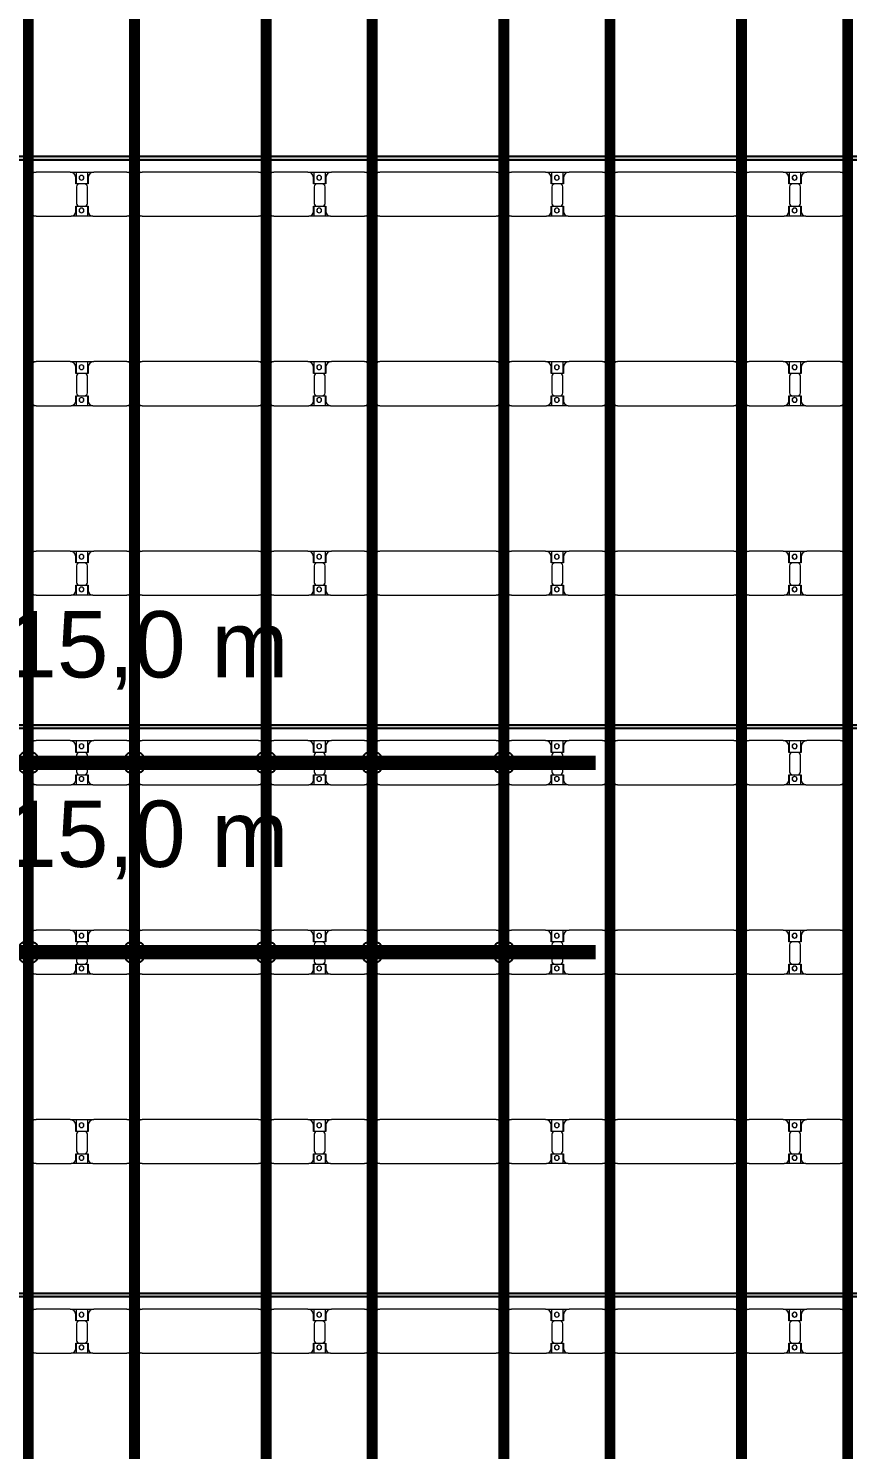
# Model space of a CAD drawing. Header units: millimetres. Extents: x 312848 to 517332, y -142134 to -35114.
# Drawn here: x 334065 to 342715, y -114578 to -99578 of the extents above; entities that cross this region are included whole.
import ezdxf

# ---------------------------------------------------------------- set-up
doc = ezdxf.new("R2010")
doc.units = ezdxf.units.MM
doc.layers.add('A-GENM', color=13, linetype='Continuous', lineweight=9)
doc.layers.add('S-BEAM', color=12, linetype='Continuous', lineweight=9)
doc.layers.add('GC-GHI CHU', color=2, linetype='Continuous')
doc.layers.add('GC-HOP 40x60 GIA CUONG', color=1, linetype='Continuous')
doc.styles.add('GC_VN', font='arial.ttf')

# ---------------------------------------------------------------- blocks, each defined once
blk = doc.blocks.new('Dai phao do pin - DẢI PHAO ĐỠ PIN-67477-KHUNG KẾT CẤU BÈ PIN 3')
at = {"layer": 'A-GENM', "color": 7}
for p, q in [((5730, 242), (5790, 242)), ((5740, 192), (5740, -173)), ((6150, 242), (5790, 242)), ((6150, 242), (6332, 242)), ((6210, 118), (6210, 182)), ((6218, 242), (6400, 242)), ((6218, 118), (6218, 242)), ((6332, 242), (6332, 118)), ((6340, 182), (6340, 118)), ((6750, 242), (6400, 242)), ((6750, 242), (6810, 242)), ((6800, -173), (6800, 192)), ((6850, 242), (6910, 242)), ((6860, 192), (6860, -173)), ((8140, 242), (6910, 242)), ((8140, 242), (8200, 242)), ((8190, -173), (8190, 192)), ((8240, 242), (8300, 242)), ((8250, 192), (8250, -173)), ((8660, 242), (8300, 242)), ((8660, 242), (8842, 242)), ((8720, 118), (8720, 182)), ((8728, 242), (8910, 242)), ((8728, 118), (8728, 242)), ((8842, 242), (8842, 118)), ((8850, 182), (8850, 118)), ((9260, 242), (8910, 242)), ((9260, 242), (9320, 242)), ((9310, -173), (9310, 192)), ((9360, 242), (9420, 242)), ((9370, 192), (9370, -173)), ((10650, 242), (9420, 242)), ((10650, 242), (10710, 242)), ((10700, -173), (10700, 192)), ((10750, 242), (10810, 242)), ((10760, 192), (10760, -173)), ((11170, 242), (10810, 242)), ((11170, 242), (11352, 242)), ((11230, 118), (11230, 182)), ((11238, 242), (11420, 242)), ((11238, 118), (11238, 242)), ((11352, 242), (11352, 118)), ((11360, 182), (11360, 118)), ((11770, 242), (11420, 242)), ((11770, 242), (11830, 242)), ((11820, -173), (11820, 192)), ((11870, 242), (11930, 242)), ((11880, 192), (11880, -173)), ((13160, 242), (11930, 242)), ((13160, 242), (13220, 242)), ((13210, -173), (13210, 192)), ((13260, 242), (13320, 242)), ((13270, 192), (13270, -173)), ((13680, 242), (13320, 242)), ((13680, 242), (13862, 242)), ((13740, 118), (13740, 182)), ((13748, 242), (13930, 242)), ((13748, 118), (13748, 242)), ((13862, 242), (13862, 118)), ((13870, 182), (13870, 118)), ((14280, 242), (13930, 242)), ((14280, 242), (14340, 242)), ((14330, -173), (14330, 192)), ((6302, 118), (6210, 118)), ((6218, 88), (6218, -88)), ((6340, 118), (6248, 118)), ((6332, -88), (6332, 88)), ((8812, 118), (8720, 118)), ((8728, 88), (8728, -88)), ((8850, 118), (8758, 118)), ((8842, -88), (8842, 88)), ((11322, 118), (11230, 118)), ((11238, 88), (11238, -88)), ((11360, 118), (11268, 118)), ((11352, -88), (11352, 88)), ((13832, 118), (13740, 118)), ((13748, 88), (13748, -88)), ((13870, 118), (13778, 118)), ((13862, -88), (13862, 88)), ((6210, -173), (6210, -118)), ((6210, -118), (6302, -118)), ((6218, -223), (6218, -118)), ((6248, -118), (6340, -118)), ((6332, -118), (6332, -223)), ((6340, -118), (6340, -173)), ((8720, -173), (8720, -118)), ((8720, -118), (8812, -118)), ((8728, -223), (8728, -118)), ((8758, -118), (8850, -118)), ((8842, -118), (8842, -223)), ((8850, -118), (8850, -173)), ((11230, -173), (11230, -118)), ((11230, -118), (11322, -118)), ((11238, -223), (11238, -118)), ((11268, -118), (11360, -118)), ((11352, -118), (11352, -223)), ((11360, -118), (11360, -173)), ((13740, -173), (13740, -118)), ((13740, -118), (13832, -118)), ((13748, -223), (13748, -118)), ((13778, -118), (13870, -118)), ((13862, -118), (13862, -223)), ((13870, -118), (13870, -173)), ((5790, -223), (5730, -223)), ((5790, -223), (6160, -223)), ((6332, -223), (6160, -223)), ((6390, -223), (6218, -223)), ((6390, -223), (6750, -223)), ((6810, -223), (6750, -223)), ((6910, -223), (6850, -223)), ((6910, -223), (8140, -223)), ((8200, -223), (8140, -223)), ((8300, -223), (8240, -223)), ((8300, -223), (8670, -223)), ((8842, -223), (8670, -223)), ((8900, -223), (8728, -223)), ((8900, -223), (9260, -223)), ((9320, -223), (9260, -223)), ((9420, -223), (9360, -223)), ((9420, -223), (10650, -223)), ((10710, -223), (10650, -223)), ((10810, -223), (10750, -223)), ((10810, -223), (11180, -223)), ((11352, -223), (11180, -223)), ((11410, -223), (11238, -223)), ((11410, -223), (11770, -223)), ((11830, -223), (11770, -223)), ((11930, -223), (11870, -223)), ((11930, -223), (13160, -223)), ((13220, -223), (13160, -223)), ((13320, -223), (13260, -223)), ((13320, -223), (13690, -223)), ((13862, -223), (13690, -223)), ((13920, -223), (13748, -223)), ((13920, -223), (14280, -223)), ((14340, -223), (14280, -223))]:
    blk.add_line(p, q, dxfattribs=at)
for centre, radius, start, end in [((5790, 192), 50, 90, 180), ((5790, 192), 50, 135, 180), ((6150, 182), 60, 0, 90), ((6150, 182), 60, 0, 30), ((6269, 183), 25, 0, 180), ((6269, 183), 25, 180, 360), ((6271, 183), 25, 0, 180), ((6271, 183), 25, 180, 360), ((6400, 182), 60, 90, 180), ((6400, 182), 60, 150, 180), ((6750, 192), 50, 360, 90), ((6750, 192), 50, 360, 45), ((6910, 192), 50, 90, 180), ((6910, 192), 50, 105, 180), ((8140, 192), 50, 360, 90), ((8140, 192), 50, 15, 90), ((8300, 192), 50, 90, 180), ((8300, 192), 50, 135, 180), ((8660, 182), 60, 360, 90), ((8660, 182), 60, 360, 30), ((8779, 183), 25, 0, 180), ((8779, 183), 25, 180, 0), ((8781, 183), 25, 360, 180), ((8781, 183), 25, 180, 360), ((8910, 182), 60, 90, 180), ((8910, 182), 60, 150, 180), ((9260, 192), 50, 360, 90), ((9260, 192), 50, 360, 45), ((9420, 192), 50, 90, 180), ((9420, 192), 50, 105, 180), ((10650, 192), 50, 360, 90), ((10650, 192), 50, 15, 90), ((10810, 192), 50, 90, 180), ((10810, 192), 50, 135, 180), ((11170, 182), 60, 0, 90), ((11170, 182), 60, 0, 30), ((11289, 183), 25, 360, 180), ((11289, 183), 25, 180, 0), ((11291, 183), 25, 0, 180), ((11291, 183), 25, 180, 360), ((11420, 182), 60, 90, 180), ((11420, 182), 60, 150, 180), ((11770, 192), 50, 360, 90), ((11770, 192), 50, 1.6314, 45), ((11930, 192), 50, 90, 180), ((11930, 192), 50, 105, 180), ((13160, 192), 50, 360, 90), ((13160, 192), 50, 15, 90), ((13320, 192), 50, 90, 180), ((13320, 192), 50, 135, 180), ((13680, 182), 60, 0, 90), ((13680, 182), 60, 0, 30), ((13799, 183), 25, 0, 180), ((13799, 183), 25, 180, 360), ((13801, 183), 25, 0, 180), ((13801, 183), 25, 180, 360), ((13930, 182), 60, 90, 180), ((13930, 182), 60, 150, 180), ((14280, 192), 50, 0, 90), ((14280, 192), 50, 0, 45), ((6248, 88), 30, 90, 180), ((6302, 88), 30, 360, 90), ((8758, 88), 30, 90, 180), ((8812, 88), 30, 360, 90), ((11268, 88), 30, 90, 180), ((11322, 88), 30, 0, 90), ((13778, 88), 30, 90, 180), ((13832, 88), 30, 0, 90), ((6248, -88), 30, 180, 270), ((6269, -162), 25, 360, 180), ((6271, -162), 25, 0, 180), ((6302, -88), 30, 270, 360), ((8758, -88), 30, 180, 270), ((8779, -162), 25, 360, 180), ((8781, -162), 25, 360, 180), ((8812, -88), 30, 270, 360), ((11268, -88), 30, 180, 270), ((11289, -162), 25, 360, 180), ((11291, -162), 25, 0, 180), ((11322, -88), 30, 270, 360), ((13778, -88), 30, 180, 270), ((13799, -162), 25, 360, 180), ((13801, -162), 25, 0, 180), ((13832, -88), 30, 270, 360), ((5790, -173), 50, 180, 270), ((5790, -173), 50, 180, 225), ((6160, -173), 50, 270, 360), ((6160, -173), 50, 315, 360), ((6269, -162), 25, 180, 0), ((6271, -162), 25, 180, 0), ((6390, -173), 50, 180, 270), ((6390, -173), 50, 180, 225), ((6750, -173), 50, 270, 360), ((6750, -173), 50, 315, 360), ((6910, -173), 50, 180, 270), ((6910, -173), 50, 180, 270), ((8140, -173), 50, 270, 360), ((8140, -173), 50, 285, 360), ((8300, -173), 50, 180, 270), ((8300, -173), 50, 180, 225), ((8670, -173), 50, 270, 360), ((8670, -173), 50, 315, 360), ((8779, -162), 25, 180, 0), ((8781, -162), 25, 180, 0), ((8900, -173), 50, 180, 270), ((8900, -173), 50, 180, 225), ((9260, -173), 50, 270, 360), ((9260, -173), 50, 315, 360), ((9420, -173), 50, 180, 270), ((9420, -173), 50, 180, 270), ((10650, -173), 50, 270, 0), ((10650, -173), 50, 285, 360), ((10810, -173), 50, 180, 270), ((10810, -173), 50, 180, 225), ((11180, -173), 50, 270, 360), ((11180, -173), 50, 315, 360), ((11289, -162), 25, 180, 360), ((11291, -162), 25, 180, 360), ((11410, -173), 50, 180, 270), ((11410, -173), 50, 180, 225), ((11770, -173), 50, 270, 360), ((11770, -173), 50, 315, 358.3686), ((11930, -173), 50, 180, 270), ((11930, -173), 50, 180, 270), ((13160, -173), 50, 270, 0), ((13160, -173), 50, 285, 360), ((13320, -173), 50, 180, 270), ((13320, -173), 50, 180, 225), ((13690, -173), 50, 270, 360), ((13690, -173), 50, 317.6921, 0), ((13799, -162), 25, 180, 360), ((13801, -162), 25, 180, 0), ((13920, -173), 50, 180, 270), ((13920, -173), 50, 180, 225), ((14280, -173), 50, 270, 0), ((14280, -173), 50, 315, 360)]:
    blk.add_arc(centre, radius, start, end, dxfattribs=at)
blk = doc.blocks.new('Dai phao do pin - DẢI PHAO ĐỠ PIN-V1-KHUNG KẾT CẤU BÈ PIN 3')
at = {"layer": 'A-GENM', "color": 7}
for p, q in [((5730, 242), (5790, 242)), ((5740, 192), (5740, -173)), ((6150, 242), (5790, 242)), ((6150, 242), (6332, 242)), ((6210, 118), (6210, 182)), ((6218, 242), (6400, 242)), ((6218, 118), (6218, 242)), ((6332, 242), (6332, 118)), ((6340, 182), (6340, 118)), ((6750, 242), (6400, 242)), ((6750, 242), (6810, 242)), ((6800, -173), (6800, 192)), ((6850, 242), (6910, 242)), ((6860, 192), (6860, -173)), ((8140, 242), (6910, 242)), ((8140, 242), (8200, 242)), ((8190, -173), (8190, 192)), ((8240, 242), (8300, 242)), ((8250, 192), (8250, -173)), ((8660, 242), (8300, 242)), ((8660, 242), (8842, 242)), ((8720, 118), (8720, 182)), ((8728, 242), (8910, 242)), ((8728, 118), (8728, 242)), ((8842, 242), (8842, 118)), ((8850, 182), (8850, 118)), ((9260, 242), (8910, 242)), ((9260, 242), (9320, 242)), ((9310, -173), (9310, 192)), ((9360, 242), (9420, 242)), ((9370, 192), (9370, -173)), ((10650, 242), (9420, 242)), ((10650, 242), (10710, 242)), ((10700, -173), (10700, 192)), ((10750, 242), (10810, 242)), ((10760, 192), (10760, -173)), ((11170, 242), (10810, 242)), ((11170, 242), (11352, 242)), ((11230, 118), (11230, 182)), ((11238, 242), (11420, 242)), ((11238, 118), (11238, 242)), ((11352, 242), (11352, 118)), ((11360, 182), (11360, 118)), ((11770, 242), (11420, 242)), ((11770, 242), (11830, 242)), ((11820, -173), (11820, 192)), ((11870, 242), (11930, 242)), ((11880, 192), (11880, -173)), ((13160, 242), (11930, 242)), ((13160, 242), (13220, 242)), ((13210, -173), (13210, 192)), ((13260, 242), (13320, 242)), ((13270, 192), (13270, -173)), ((13680, 242), (13320, 242)), ((13680, 242), (13862, 242)), ((13740, 118), (13740, 182)), ((13748, 242), (13930, 242)), ((13748, 118), (13748, 242)), ((13862, 242), (13862, 118)), ((13870, 182), (13870, 118)), ((14280, 242), (13930, 242)), ((14280, 242), (14340, 242)), ((14330, -173), (14330, 192)), ((6302, 118), (6210, 118)), ((6218, 88), (6218, -88)), ((6340, 118), (6248, 118)), ((6332, -88), (6332, 88)), ((8812, 118), (8720, 118)), ((8728, 88), (8728, -88)), ((8850, 118), (8758, 118)), ((8842, -88), (8842, 88)), ((11322, 118), (11230, 118)), ((11238, 88), (11238, -88)), ((11360, 118), (11268, 118)), ((11352, -88), (11352, 88)), ((13832, 118), (13740, 118)), ((13748, 88), (13748, -88)), ((13870, 118), (13778, 118)), ((13862, -88), (13862, 88)), ((6210, -173), (6210, -118)), ((6210, -118), (6302, -118)), ((6218, -223), (6218, -118)), ((6248, -118), (6340, -118)), ((6332, -118), (6332, -223)), ((6340, -118), (6340, -173)), ((8720, -173), (8720, -118)), ((8720, -118), (8812, -118)), ((8728, -223), (8728, -118)), ((8758, -118), (8850, -118)), ((8842, -118), (8842, -223)), ((8850, -118), (8850, -173)), ((11230, -173), (11230, -118)), ((11230, -118), (11322, -118)), ((11238, -223), (11238, -118)), ((11268, -118), (11360, -118)), ((11352, -118), (11352, -223)), ((11360, -118), (11360, -173)), ((13740, -173), (13740, -118)), ((13740, -118), (13832, -118)), ((13748, -223), (13748, -118)), ((13778, -118), (13870, -118)), ((13862, -118), (13862, -223)), ((13870, -118), (13870, -173)), ((5790, -223), (5730, -223)), ((5790, -223), (6160, -223)), ((6332, -223), (6160, -223)), ((6390, -223), (6218, -223)), ((6390, -223), (6750, -223)), ((6810, -223), (6750, -223)), ((6910, -223), (6850, -223)), ((6910, -223), (8140, -223)), ((8200, -223), (8140, -223)), ((8300, -223), (8240, -223)), ((8300, -223), (8670, -223)), ((8842, -223), (8670, -223)), ((8900, -223), (8728, -223)), ((8900, -223), (9260, -223)), ((9320, -223), (9260, -223)), ((9420, -223), (9360, -223)), ((9420, -223), (10650, -223)), ((10710, -223), (10650, -223)), ((10810, -223), (10750, -223)), ((10810, -223), (11180, -223)), ((11352, -223), (11180, -223)), ((11410, -223), (11238, -223)), ((11410, -223), (11770, -223)), ((11830, -223), (11770, -223)), ((11930, -223), (11870, -223)), ((11930, -223), (13160, -223)), ((13220, -223), (13160, -223)), ((13320, -223), (13260, -223)), ((13320, -223), (13690, -223)), ((13862, -223), (13690, -223)), ((13920, -223), (13748, -223)), ((13920, -223), (14280, -223)), ((14340, -223), (14280, -223))]:
    blk.add_line(p, q, dxfattribs=at)
for centre, radius, start, end in [((5790, 192), 50, 90, 180), ((5790, 192), 50, 135, 180), ((6150, 182), 60, 0, 90), ((6150, 182), 60, 0, 30), ((6269, 183), 25, 0, 180), ((6269, 183), 25, 180, 360), ((6271, 183), 25, 0, 180), ((6271, 183), 25, 180, 360), ((6400, 182), 60, 90, 180), ((6400, 182), 60, 150, 180), ((6750, 192), 50, 360, 90), ((6750, 192), 50, 360, 45), ((6910, 192), 50, 90, 180), ((6910, 192), 50, 105, 180), ((8140, 192), 50, 360, 90), ((8140, 192), 50, 15, 90), ((8300, 192), 50, 90, 180), ((8300, 192), 50, 135, 180), ((8660, 182), 60, 360, 90), ((8660, 182), 60, 360, 30), ((8779, 183), 25, 0, 180), ((8779, 183), 25, 180, 0), ((8781, 183), 25, 360, 180), ((8781, 183), 25, 180, 360), ((8910, 182), 60, 90, 180), ((8910, 182), 60, 150, 180), ((9260, 192), 50, 360, 90), ((9260, 192), 50, 360, 45), ((9420, 192), 50, 90, 180), ((9420, 192), 50, 105, 180), ((10650, 192), 50, 360, 90), ((10650, 192), 50, 15, 90), ((10810, 192), 50, 90, 180), ((10810, 192), 50, 135, 180), ((11170, 182), 60, 0, 90), ((11170, 182), 60, 0, 30), ((11289, 183), 25, 360, 180), ((11289, 183), 25, 180, 0), ((11291, 183), 25, 0, 180), ((11291, 183), 25, 180, 360), ((11420, 182), 60, 90, 180), ((11420, 182), 60, 150, 180), ((11770, 192), 50, 360, 90), ((11770, 192), 50, 1.6314, 45), ((11930, 192), 50, 90, 180), ((11930, 192), 50, 105, 180), ((13160, 192), 50, 360, 90), ((13160, 192), 50, 15, 90), ((13320, 192), 50, 90, 180), ((13320, 192), 50, 135, 180), ((13680, 182), 60, 0, 90), ((13680, 182), 60, 0, 30), ((13799, 183), 25, 0, 180), ((13799, 183), 25, 180, 360), ((13801, 183), 25, 0, 180), ((13801, 183), 25, 180, 360), ((13930, 182), 60, 90, 180), ((13930, 182), 60, 150, 180), ((14280, 192), 50, 0, 90), ((14280, 192), 50, 0, 45), ((6248, 88), 30, 90, 180), ((6302, 88), 30, 360, 90), ((8758, 88), 30, 90, 180), ((8812, 88), 30, 360, 90), ((11268, 88), 30, 90, 180), ((11322, 88), 30, 0, 90), ((13778, 88), 30, 90, 180), ((13832, 88), 30, 0, 90), ((6248, -88), 30, 180, 270), ((6269, -162), 25, 360, 180), ((6271, -162), 25, 0, 180), ((6302, -88), 30, 270, 360), ((8758, -88), 30, 180, 270), ((8779, -162), 25, 360, 180), ((8781, -162), 25, 360, 180), ((8812, -88), 30, 270, 360), ((11268, -88), 30, 180, 270), ((11289, -162), 25, 360, 180), ((11291, -162), 25, 0, 180), ((11322, -88), 30, 270, 360), ((13778, -88), 30, 180, 270), ((13799, -162), 25, 360, 180), ((13801, -162), 25, 0, 180), ((13832, -88), 30, 270, 360), ((5790, -173), 50, 180, 270), ((5790, -173), 50, 180, 225), ((6160, -173), 50, 270, 360), ((6160, -173), 50, 315, 360), ((6269, -162), 25, 180, 0), ((6271, -162), 25, 180, 0), ((6390, -173), 50, 180, 270), ((6390, -173), 50, 180, 225), ((6750, -173), 50, 270, 360), ((6750, -173), 50, 315, 360), ((6910, -173), 50, 180, 270), ((6910, -173), 50, 180, 270), ((8140, -173), 50, 270, 360), ((8140, -173), 50, 285, 360), ((8300, -173), 50, 180, 270), ((8300, -173), 50, 180, 225), ((8670, -173), 50, 270, 360), ((8670, -173), 50, 315, 360), ((8779, -162), 25, 180, 0), ((8781, -162), 25, 180, 0), ((8900, -173), 50, 180, 270), ((8900, -173), 50, 180, 225), ((9260, -173), 50, 270, 360), ((9260, -173), 50, 315, 360), ((9420, -173), 50, 180, 270), ((9420, -173), 50, 180, 270), ((10650, -173), 50, 270, 0), ((10650, -173), 50, 285, 360), ((10810, -173), 50, 180, 270), ((10810, -173), 50, 180, 225), ((11180, -173), 50, 270, 360), ((11180, -173), 50, 315, 360), ((11289, -162), 25, 180, 360), ((11291, -162), 25, 180, 360), ((11410, -173), 50, 180, 270), ((11410, -173), 50, 180, 225), ((11770, -173), 50, 270, 360), ((11770, -173), 50, 315, 358.3686), ((11930, -173), 50, 180, 270), ((11930, -173), 50, 180, 270), ((13160, -173), 50, 270, 0), ((13160, -173), 50, 285, 360), ((13320, -173), 50, 180, 270), ((13320, -173), 50, 180, 225), ((13690, -173), 50, 270, 360), ((13690, -173), 50, 317.6921, 0), ((13799, -162), 25, 180, 360), ((13801, -162), 25, 180, 0), ((13920, -173), 50, 180, 270), ((13920, -173), 50, 180, 225), ((14280, -173), 50, 270, 0), ((14280, -173), 50, 315, 360)]:
    blk.add_arc(centre, radius, start, end, dxfattribs=at)
blk = doc.blocks.new('Dai phao do pin - DẢI PHAO ĐỠ PIN-V4-KHUNG KẾT CẤU BÈ PIN 3')
at = {"layer": 'A-GENM', "color": 7}
for p, q in [((5730, 242), (5790, 242)), ((5740, 192), (5740, -173)), ((6150, 242), (5790, 242)), ((6150, 242), (6332, 242)), ((6210, 118), (6210, 182)), ((6218, 242), (6400, 242)), ((6218, 118), (6218, 242)), ((6332, 242), (6332, 118)), ((6340, 182), (6340, 118)), ((6750, 242), (6400, 242)), ((6750, 242), (6810, 242)), ((6800, -173), (6800, 192)), ((6850, 242), (6910, 242)), ((6860, 192), (6860, -173)), ((8140, 242), (6910, 242)), ((8140, 242), (8200, 242)), ((8190, -173), (8190, 192)), ((8240, 242), (8300, 242)), ((8250, 192), (8250, -173)), ((8660, 242), (8300, 242)), ((8660, 242), (8842, 242)), ((8720, 118), (8720, 182)), ((8728, 242), (8910, 242)), ((8728, 118), (8728, 242)), ((8842, 242), (8842, 118)), ((8850, 182), (8850, 118)), ((9260, 242), (8910, 242)), ((9260, 242), (9320, 242)), ((9310, -173), (9310, 192)), ((9360, 242), (9420, 242)), ((9370, 192), (9370, -173)), ((10650, 242), (9420, 242)), ((10650, 242), (10710, 242)), ((10700, -173), (10700, 192)), ((10750, 242), (10810, 242)), ((10760, 192), (10760, -173)), ((11170, 242), (10810, 242)), ((11170, 242), (11352, 242)), ((11230, 118), (11230, 182)), ((11238, 242), (11420, 242)), ((11238, 118), (11238, 242)), ((11352, 242), (11352, 118)), ((11360, 182), (11360, 118)), ((11770, 242), (11420, 242)), ((11770, 242), (11830, 242)), ((11820, -173), (11820, 192)), ((11870, 242), (11930, 242)), ((11880, 192), (11880, -173)), ((13160, 242), (11930, 242)), ((13160, 242), (13220, 242)), ((13210, -173), (13210, 192)), ((13260, 242), (13320, 242)), ((13270, 192), (13270, -173)), ((13680, 242), (13320, 242)), ((13680, 242), (13862, 242)), ((13740, 118), (13740, 182)), ((13748, 242), (13930, 242)), ((13748, 118), (13748, 242)), ((13862, 242), (13862, 118)), ((13870, 182), (13870, 118)), ((14280, 242), (13930, 242)), ((14280, 242), (14340, 242)), ((14330, -173), (14330, 192)), ((6302, 118), (6210, 118)), ((6218, 88), (6218, -88)), ((6340, 118), (6248, 118)), ((6332, -88), (6332, 88)), ((8812, 118), (8720, 118)), ((8728, 88), (8728, -88)), ((8850, 118), (8758, 118)), ((8842, -88), (8842, 88)), ((11322, 118), (11230, 118)), ((11238, 88), (11238, -88)), ((11360, 118), (11268, 118)), ((11352, -88), (11352, 88)), ((13832, 118), (13740, 118)), ((13748, 88), (13748, -88)), ((13870, 118), (13778, 118)), ((13862, -88), (13862, 88)), ((6210, -173), (6210, -118)), ((6210, -118), (6302, -118)), ((6218, -223), (6218, -118)), ((6248, -118), (6340, -118)), ((6332, -118), (6332, -223)), ((6340, -118), (6340, -173)), ((8720, -173), (8720, -118)), ((8720, -118), (8812, -118)), ((8728, -223), (8728, -118)), ((8758, -118), (8850, -118)), ((8842, -118), (8842, -223)), ((8850, -118), (8850, -173)), ((11230, -173), (11230, -118)), ((11230, -118), (11322, -118)), ((11238, -223), (11238, -118)), ((11268, -118), (11360, -118)), ((11352, -118), (11352, -223)), ((11360, -118), (11360, -173)), ((13740, -173), (13740, -118)), ((13740, -118), (13832, -118)), ((13748, -223), (13748, -118)), ((13778, -118), (13870, -118)), ((13862, -118), (13862, -223)), ((13870, -118), (13870, -173)), ((5790, -223), (5730, -223)), ((5790, -223), (6160, -223)), ((6332, -223), (6160, -223)), ((6390, -223), (6218, -223)), ((6390, -223), (6750, -223)), ((6810, -223), (6750, -223)), ((6910, -223), (6850, -223)), ((6910, -223), (8140, -223)), ((8200, -223), (8140, -223)), ((8300, -223), (8240, -223)), ((8300, -223), (8670, -223)), ((8842, -223), (8670, -223)), ((8900, -223), (8728, -223)), ((8900, -223), (9260, -223)), ((9320, -223), (9260, -223)), ((9420, -223), (9360, -223)), ((9420, -223), (10650, -223)), ((10710, -223), (10650, -223)), ((10810, -223), (10750, -223)), ((10810, -223), (11180, -223)), ((11352, -223), (11180, -223)), ((11410, -223), (11238, -223)), ((11410, -223), (11770, -223)), ((11830, -223), (11770, -223)), ((11930, -223), (11870, -223)), ((11930, -223), (13160, -223)), ((13220, -223), (13160, -223)), ((13320, -223), (13260, -223)), ((13320, -223), (13690, -223)), ((13862, -223), (13690, -223)), ((13920, -223), (13748, -223)), ((13920, -223), (14280, -223)), ((14340, -223), (14280, -223))]:
    blk.add_line(p, q, dxfattribs=at)
for centre, radius, start, end in [((5790, 192), 50, 90, 180), ((5790, 192), 50, 135, 180), ((6150, 182), 60, 0, 90), ((6150, 182), 60, 0, 30), ((6269, 183), 25, 0, 180), ((6269, 183), 25, 180, 360), ((6271, 183), 25, 0, 180), ((6271, 183), 25, 180, 360), ((6400, 182), 60, 90, 180), ((6400, 182), 60, 150, 180), ((6750, 192), 50, 360, 90), ((6750, 192), 50, 360, 45), ((6910, 192), 50, 90, 180), ((6910, 192), 50, 105, 180), ((8140, 192), 50, 360, 90), ((8140, 192), 50, 15.6361, 90), ((8300, 192), 50, 90, 180), ((8300, 192), 50, 135, 180), ((8660, 182), 60, 360, 90), ((8660, 182), 60, 360, 30), ((8779, 183), 25, 0, 180), ((8779, 183), 25, 180, 0), ((8781, 183), 25, 360, 180), ((8781, 183), 25, 180, 360), ((8910, 182), 60, 90, 180), ((8910, 182), 60, 150, 180), ((9260, 192), 50, 360, 90), ((9260, 192), 50, 360, 45), ((9420, 192), 50, 90, 180), ((9420, 192), 50, 105, 180), ((10650, 192), 50, 360, 90), ((10650, 192), 50, 15.6361, 90), ((10810, 192), 50, 90, 180), ((10810, 192), 50, 135, 180), ((11170, 182), 60, 0, 90), ((11170, 182), 60, 0, 30), ((11289, 183), 25, 360, 180), ((11289, 183), 25, 180, 0), ((11291, 183), 25, 0, 180), ((11291, 183), 25, 180, 360), ((11420, 182), 60, 90, 180), ((11420, 182), 60, 150, 180), ((11770, 192), 50, 360, 90), ((11770, 192), 50, 1.6314, 45), ((11930, 192), 50, 90, 180), ((11930, 192), 50, 105, 180), ((13160, 192), 50, 360, 90), ((13160, 192), 50, 15.6361, 90), ((13320, 192), 50, 90, 180), ((13320, 192), 50, 135, 180), ((13680, 182), 60, 0, 90), ((13680, 182), 60, 0, 30), ((13799, 183), 25, 0, 180), ((13799, 183), 25, 180, 360), ((13801, 183), 25, 0, 180), ((13801, 183), 25, 180, 360), ((13930, 182), 60, 90, 180), ((13930, 182), 60, 150, 180), ((14280, 192), 50, 0, 90), ((14280, 192), 50, 0, 45), ((6248, 88), 30, 90, 180), ((6302, 88), 30, 360, 90), ((8758, 88), 30, 90, 180), ((8812, 88), 30, 360, 90), ((11268, 88), 30, 90, 180), ((11322, 88), 30, 0, 90), ((13778, 88), 30, 90, 180), ((13832, 88), 30, 0, 90), ((6248, -88), 30, 180, 270), ((6269, -162), 25, 360, 180), ((6271, -162), 25, 0, 180), ((6302, -88), 30, 270, 360), ((8758, -88), 30, 180, 270), ((8779, -162), 25, 360, 180), ((8781, -162), 25, 360, 180), ((8812, -88), 30, 270, 360), ((11268, -88), 30, 180, 270), ((11289, -162), 25, 360, 180), ((11291, -162), 25, 0, 180), ((11322, -88), 30, 270, 360), ((13778, -88), 30, 180, 270), ((13799, -162), 25, 360, 180), ((13801, -162), 25, 0, 180), ((13832, -88), 30, 270, 360), ((5790, -173), 50, 180, 270), ((5790, -173), 50, 180, 225), ((6160, -173), 50, 270, 360), ((6160, -173), 50, 315, 354.8876), ((6269, -162), 25, 180, 0), ((6271, -162), 25, 180, 0), ((6390, -173), 50, 180, 270), ((6390, -173), 50, 185.1124, 225), ((6750, -173), 50, 270, 360), ((6750, -173), 50, 315, 360), ((6910, -173), 50, 180, 270), ((6910, -173), 50, 180, 270), ((8140, -173), 50, 270, 360), ((8140, -173), 50, 285, 360), ((8300, -173), 50, 180, 270), ((8300, -173), 50, 180, 225), ((8670, -173), 50, 270, 360), ((8670, -173), 50, 315, 354.8876), ((8779, -162), 25, 180, 0), ((8781, -162), 25, 180, 0), ((8900, -173), 50, 180, 270), ((8900, -173), 50, 185.1124, 225), ((9260, -173), 50, 270, 360), ((9260, -173), 50, 315, 360), ((9420, -173), 50, 180, 270), ((9420, -173), 50, 180, 270), ((10650, -173), 50, 270, 0), ((10650, -173), 50, 285, 360), ((10810, -173), 50, 180, 270), ((10810, -173), 50, 180, 225), ((11180, -173), 50, 270, 360), ((11180, -173), 50, 315, 354.8876), ((11289, -162), 25, 180, 360), ((11291, -162), 25, 180, 360), ((11410, -173), 50, 180, 270), ((11410, -173), 50, 185.1124, 225), ((11770, -173), 50, 270, 360), ((11770, -173), 50, 315, 354.8876), ((11930, -173), 50, 180, 270), ((11930, -173), 50, 180, 270), ((13160, -173), 50, 270, 0), ((13160, -173), 50, 285, 360), ((13320, -173), 50, 180, 270), ((13320, -173), 50, 180, 225), ((13690, -173), 50, 270, 360), ((13690, -173), 50, 317.6921, 354.8876), ((13799, -162), 25, 180, 360), ((13801, -162), 25, 180, 0), ((13920, -173), 50, 180, 270), ((13920, -173), 50, 185.1124, 225), ((14280, -173), 50, 270, 0), ((14280, -173), 50, 315, 360)]:
    blk.add_arc(centre, radius, start, end, dxfattribs=at)
blk = doc.blocks.new('Dai phao do pin - DẢI PHAO ĐỠ PIN-V5-KHUNG KẾT CẤU BÈ PIN 3')
at = {"layer": 'A-GENM', "color": 7}
for p, q in [((5730, 242), (5790, 242)), ((5740, 192), (5740, -173)), ((6150, 242), (5790, 242)), ((6150, 242), (6332, 242)), ((6210, 118), (6210, 182)), ((6218, 242), (6400, 242)), ((6218, 119), (6218, 242)), ((6332, 242), (6332, 119)), ((6340, 182), (6340, 118)), ((6750, 242), (6400, 242)), ((6750, 242), (6810, 242)), ((6800, -173), (6800, 192)), ((6850, 242), (6910, 242)), ((6860, 192), (6860, -173)), ((8140, 242), (6910, 242)), ((8140, 242), (8200, 242)), ((8190, -173), (8190, 192)), ((8240, 242), (8300, 242)), ((8250, 192), (8250, -173)), ((8660, 242), (8300, 242)), ((8660, 242), (8842, 242)), ((8720, 118), (8720, 182)), ((8728, 242), (8910, 242)), ((8728, 119), (8728, 242)), ((8842, 242), (8842, 119)), ((8850, 182), (8850, 118)), ((9260, 242), (8910, 242)), ((9260, 242), (9320, 242)), ((9310, -173), (9310, 192)), ((9360, 242), (9420, 242)), ((9370, 192), (9370, -173)), ((10650, 242), (9420, 242)), ((10650, 242), (10710, 242)), ((10700, -173), (10700, 192)), ((10750, 242), (10810, 242)), ((10760, 192), (10760, -173)), ((11170, 242), (10810, 242)), ((11170, 242), (11352, 242)), ((11230, 118), (11230, 182)), ((11238, 242), (11420, 242)), ((11238, 119), (11238, 242)), ((11352, 242), (11352, 119)), ((11360, 182), (11360, 118)), ((11770, 242), (11420, 242)), ((11770, 242), (11830, 242)), ((11820, -173), (11820, 192)), ((11870, 242), (11930, 242)), ((11880, 192), (11880, -173)), ((13160, 242), (11930, 242)), ((13160, 242), (13220, 242)), ((13210, -173), (13210, 192)), ((13260, 242), (13320, 242)), ((13270, 192), (13270, -173)), ((13680, 242), (13320, 242)), ((13680, 242), (13862, 242)), ((13740, 118), (13740, 182)), ((13748, 242), (13930, 242)), ((13748, 119), (13748, 242)), ((13862, 242), (13862, 119)), ((13870, 182), (13870, 118)), ((14280, 242), (13930, 242)), ((14280, 242), (14340, 242)), ((14330, -173), (14330, 192)), ((6302, 118), (6210, 118)), ((6218, 88), (6218, -88)), ((6340, 118), (6248, 118)), ((6332, -88), (6332, 88)), ((8812, 118), (8720, 118)), ((8728, 88), (8728, -88)), ((8850, 118), (8758, 118)), ((8842, -88), (8842, 88)), ((11322, 118), (11230, 118)), ((11238, 88), (11238, -88)), ((11360, 118), (11268, 118)), ((11352, -88), (11352, 88)), ((13832, 118), (13740, 118)), ((13748, 88), (13748, -88)), ((13870, 118), (13778, 118)), ((13862, -88), (13862, 88)), ((6210, -173), (6210, -118)), ((6210, -118), (6302, -118)), ((6218, -223), (6218, -118)), ((6248, -118), (6340, -118)), ((6332, -118), (6332, -223)), ((6340, -118), (6340, -173)), ((8720, -173), (8720, -118)), ((8720, -118), (8812, -118)), ((8728, -223), (8728, -118)), ((8758, -118), (8850, -118)), ((8842, -118), (8842, -223)), ((8850, -118), (8850, -173)), ((11230, -173), (11230, -118)), ((11230, -118), (11322, -118)), ((11238, -223), (11238, -118)), ((11268, -118), (11360, -118)), ((11352, -118), (11352, -223)), ((11360, -118), (11360, -173)), ((13740, -173), (13740, -118)), ((13740, -118), (13832, -118)), ((13748, -223), (13748, -118)), ((13778, -118), (13870, -118)), ((13862, -118), (13862, -223)), ((13870, -118), (13870, -173)), ((5790, -223), (5730, -223)), ((5790, -223), (6160, -223)), ((6332, -223), (6160, -223)), ((6390, -223), (6218, -223)), ((6390, -223), (6750, -223)), ((6810, -223), (6750, -223)), ((6910, -223), (6850, -223)), ((6910, -223), (8140, -223)), ((8200, -223), (8140, -223)), ((8300, -223), (8240, -223)), ((8300, -223), (8670, -223)), ((8842, -223), (8670, -223)), ((8900, -223), (8728, -223)), ((8900, -223), (9260, -223)), ((9320, -223), (9260, -223)), ((9420, -223), (9360, -223)), ((9420, -223), (10650, -223)), ((10710, -223), (10650, -223)), ((10810, -223), (10750, -223)), ((10810, -223), (11180, -223)), ((11352, -223), (11180, -223)), ((11410, -223), (11238, -223)), ((11410, -223), (11770, -223)), ((11830, -223), (11770, -223)), ((11930, -223), (11870, -223)), ((11930, -223), (13160, -223)), ((13220, -223), (13160, -223)), ((13320, -223), (13260, -223)), ((13320, -223), (13690, -223)), ((13862, -223), (13690, -223)), ((13920, -223), (13748, -223)), ((13920, -223), (14280, -223)), ((14340, -223), (14280, -223))]:
    blk.add_line(p, q, dxfattribs=at)
for centre, radius, start, end in [((5790, 192), 50, 90, 180), ((5790, 192), 50, 135, 180), ((6150, 182), 60, 0, 90), ((6150, 182), 60, 0, 30), ((6269, 183), 25, 0, 180), ((6269, 183), 25, 180, 360), ((6271, 183), 25, 0, 180), ((6271, 183), 25, 180, 360), ((6400, 182), 60, 90, 180), ((6400, 182), 60, 150, 180), ((6750, 192), 50, 360, 90), ((6750, 192), 50, 360, 45), ((6910, 192), 50, 90, 180), ((6910, 192), 50, 105, 180), ((8140, 192), 50, 360, 90), ((8140, 192), 50, 15, 90), ((8300, 192), 50, 90, 180), ((8300, 192), 50, 135, 180), ((8660, 182), 60, 360, 90), ((8660, 182), 60, 360, 30), ((8779, 183), 25, 0, 180), ((8779, 183), 25, 180, 0), ((8781, 183), 25, 360, 180), ((8781, 183), 25, 180, 360), ((8910, 182), 60, 90, 180), ((8910, 182), 60, 150, 180), ((9260, 192), 50, 360, 90), ((9260, 192), 50, 360, 45), ((9420, 192), 50, 90, 180), ((9420, 192), 50, 105, 180), ((10650, 192), 50, 360, 90), ((10650, 192), 50, 15, 90), ((10810, 192), 50, 90, 180), ((10810, 192), 50, 135, 180), ((11170, 182), 60, 0, 90), ((11170, 182), 60, 0, 30), ((11289, 183), 25, 360, 180), ((11289, 183), 25, 180, 0), ((11291, 183), 25, 0, 180), ((11291, 183), 25, 180, 360), ((11420, 182), 60, 90, 180), ((11420, 182), 60, 150, 180), ((11770, 192), 50, 360, 90), ((11770, 192), 50, 1.6314, 45), ((11930, 192), 50, 90, 180), ((11930, 192), 50, 105, 180), ((13160, 192), 50, 360, 90), ((13160, 192), 50, 15, 90), ((13320, 192), 50, 90, 180), ((13320, 192), 50, 135, 180), ((13680, 182), 60, 0, 90), ((13680, 182), 60, 0, 30), ((13799, 183), 25, 0, 180), ((13799, 183), 25, 180, 360), ((13801, 183), 25, 0, 180), ((13801, 183), 25, 180, 360), ((13930, 182), 60, 90, 180), ((13930, 182), 60, 150, 180), ((14280, 192), 50, 0, 90), ((14280, 192), 50, 0, 45), ((6248, 88), 30, 90, 180), ((6302, 88), 30, 360, 90), ((8758, 88), 30, 90, 180), ((8812, 88), 30, 360, 90), ((11268, 88), 30, 90, 180), ((11322, 88), 30, 0, 90), ((13778, 88), 30, 90, 180), ((13832, 88), 30, 0, 90), ((6248, -88), 30, 180, 270), ((6269, -162), 25, 360, 180), ((6271, -162), 25, 0, 180), ((6302, -88), 30, 270, 360), ((8758, -88), 30, 180, 270), ((8779, -162), 25, 360, 180), ((8781, -162), 25, 360, 180), ((8812, -88), 30, 270, 360), ((11268, -88), 30, 180, 270), ((11289, -162), 25, 360, 180), ((11291, -162), 25, 0, 180), ((11322, -88), 30, 270, 360), ((13778, -88), 30, 180, 270), ((13799, -162), 25, 360, 180), ((13801, -162), 25, 0, 180), ((13832, -88), 30, 270, 360), ((5790, -173), 50, 180, 270), ((5790, -173), 50, 180, 225), ((6160, -173), 50, 270, 360), ((6160, -173), 50, 315, 360), ((6269, -162), 25, 180, 0), ((6271, -162), 25, 180, 0), ((6390, -173), 50, 180, 270), ((6390, -173), 50, 180, 225), ((6750, -173), 50, 270, 360), ((6750, -173), 50, 315, 360), ((6910, -173), 50, 180, 270), ((6910, -173), 50, 180, 270), ((8140, -173), 50, 270, 360), ((8140, -173), 50, 285, 360), ((8300, -173), 50, 180, 270), ((8300, -173), 50, 180, 225), ((8670, -173), 50, 270, 360), ((8670, -173), 50, 315, 360), ((8779, -162), 25, 180, 0), ((8781, -162), 25, 180, 0), ((8900, -173), 50, 180, 270), ((8900, -173), 50, 180, 225), ((9260, -173), 50, 270, 360), ((9260, -173), 50, 315, 360), ((9420, -173), 50, 180, 270), ((9420, -173), 50, 180, 270), ((10650, -173), 50, 270, 0), ((10650, -173), 50, 285, 360), ((10810, -173), 50, 180, 270), ((10810, -173), 50, 180, 225), ((11180, -173), 50, 270, 360), ((11180, -173), 50, 315, 360), ((11289, -162), 25, 180, 360), ((11291, -162), 25, 180, 360), ((11410, -173), 50, 180, 270), ((11410, -173), 50, 180, 225), ((11770, -173), 50, 270, 360), ((11770, -173), 50, 315, 358.3686), ((11930, -173), 50, 180, 270), ((11930, -173), 50, 180, 270), ((13160, -173), 50, 270, 0), ((13160, -173), 50, 285, 360), ((13320, -173), 50, 180, 270), ((13320, -173), 50, 180, 225), ((13690, -173), 50, 270, 360), ((13690, -173), 50, 317.6921, 0), ((13799, -162), 25, 180, 360), ((13801, -162), 25, 180, 0), ((13920, -173), 50, 180, 270), ((13920, -173), 50, 180, 225), ((14280, -173), 50, 270, 0), ((14280, -173), 50, 315, 360)]:
    blk.add_arc(centre, radius, start, end, dxfattribs=at)
blk = doc.blocks.new('Dầm C52 - Dầm C52-V13-KHUNG KẾT CẤU BÈ PIN 3')
at = {"layer": 'S-BEAM', "lineweight": 140}
blk.add_hatch(color=1, dxfattribs=at).paths.add_polyline_path([(-45616, 20), (-45616, -20), (45616, -20), (45616, 20), (-45569, 20)])
at = {"layer": 'S-BEAM', "color": 1, "lineweight": 140}
for p, q in [((-45616, 20), (45616, 20)), ((45616, -20), (-45616, -20))]:
    blk.add_line(p, q, dxfattribs=at)
blk = doc.blocks.new('Dầm C52 - Hộp 40x60-65303-KHUNG KẾT CẤU BÈ PIN 3')
at = {"layer": 'S-BEAM', "lineweight": 25}
blk.add_hatch(color=4, dxfattribs=at).paths.add_polyline_path([(55411, -20), (55411, 20), (-55411, 20), (-55411, -20), (55371, -20)])
at = {"layer": 'S-BEAM', "color": 4, "lineweight": 25}
for p, q in [((-55411, 20), (55411, 20)), ((55411, -20), (-55411, -20))]:
    blk.add_line(p, q, dxfattribs=at)
blk = doc.blocks.new('Dầm C52 - Hộp 40x60-69555-KHUNG KẾT CẤU BÈ PIN 3')
at = {"layer": 'S-BEAM', "lineweight": 25}
blk.add_hatch(color=4, dxfattribs=at).paths.add_polyline_path([(37512, -20), (37702, -20), (37702, 20), (-37702, 20), (-37702, -20), (37036, -20)])
at = {"layer": 'S-BEAM', "color": 4, "lineweight": 25}
for p, q in [((-37702, 20), (37702, 20)), ((37702, -20), (-37702, -20))]:
    blk.add_line(p, q, dxfattribs=at)
blk = doc.blocks.new('be pin 3_rvt-1-KHUNG KẾT CẤU BÈ PIN 3')
at = {"layer": 'A-GENM', "color": 4, "lineweight": 25}
for name, p in [('Dai phao do pin - DẢI PHAO ĐỠ PIN-V1-KHUNG KẾT CẤU BÈ PIN 3', (328355, -101337)), ('Dai phao do pin - DẢI PHAO ĐỠ PIN-67477-KHUNG KẾT CẤU BÈ PIN 3', (328355, -103337)), ('Dai phao do pin - DẢI PHAO ĐỠ PIN-V5-KHUNG KẾT CẤU BÈ PIN 3', (328355, -105337)), ('Dai phao do pin - DẢI PHAO ĐỠ PIN-V4-KHUNG KẾT CẤU BÈ PIN 3', (328355, -107337)), ('Dai phao do pin - DẢI PHAO ĐỠ PIN-67477-KHUNG KẾT CẤU BÈ PIN 3', (328355, -109337)), ('Dai phao do pin - DẢI PHAO ĐỠ PIN-V1-KHUNG KẾT CẤU BÈ PIN 3', (328355, -111337)), ('Dai phao do pin - DẢI PHAO ĐỠ PIN-67477-KHUNG KẾT CẤU BÈ PIN 3', (328355, -113337))]:
    blk.add_blockref(name, p, dxfattribs=at)
at = {"layer": 'S-BEAM', "color": 4, "lineweight": 25, "rotation": 89.99999999999962}
for p in [(334065, -88364), (335185, -88364), (336575, -88364), (337695, -88364), (339085, -88364), (340205, -88364), (341595, -88364), (342715, -88364)]:
    blk.add_blockref('Dầm C52 - Dầm C52-V13-KHUNG KẾT CẤU BÈ PIN 3', p, dxfattribs=at)
at = {"layer": 'S-BEAM', "color": 4, "lineweight": 25}
for name, p in [('Dầm C52 - Hộp 40x60-69555-KHUNG KẾT CẤU BÈ PIN 3', (362235, -100947)), ('Dầm C52 - Hộp 40x60-69555-KHUNG KẾT CẤU BÈ PIN 3', (362235, -106947)), ('Dầm C52 - Hộp 40x60-65303-KHUNG KẾT CẤU BÈ PIN 3', (381072, -112947))]:
    blk.add_blockref(name, p, dxfattribs=at)

msp = doc.modelspace()

# ---------------------------------------------------------------- linework, layer by layer
at = {"layer": 'GC-HOP 40x60 GIA CUONG', "const_width": 150}
for points in [[(325054.7, -107328.3), (340054.7, -107328.3)], [(325054.7, -109328.3), (340054.7, -109328.3)]]:
    msp.add_lwpolyline(points, dxfattribs=at)
at = {"layer": 'GC-HOP 40x60 GIA CUONG'}
for centre in [(334064.7, -107328.3), (335184.7, -107328.3), (336574.7, -107328.3), (337694.7, -107328.3), (339084.7, -107328.3), (334064.7, -109328.3), (335184.7, -109328.3), (336574.7, -109328.3), (337694.7, -109328.3), (339084.7, -109328.3)]:
    msp.add_circle(centre, 120, dxfattribs=at)

# ---------------------------------------------------------------- block references
at = {"lineweight": 5}
msp.add_blockref('be pin 3_rvt-1-KHUNG KẾT CẤU BÈ PIN 3', (0, 0), dxfattribs=at)

# ---------------------------------------------------------------- texts
at = {"layer": 'GC-GHI CHU', "style": 'GC_VN'}
for s, p in [('B3-19: 1×15,0 m', (329554.7, -106428.3)), ('B3-18: 1×15,0 m', (329554.7, -108428.3))]:
    msp.add_text(s, height=700, dxfattribs=at).set_placement(p)

doc.saveas('drawing.dxf')
